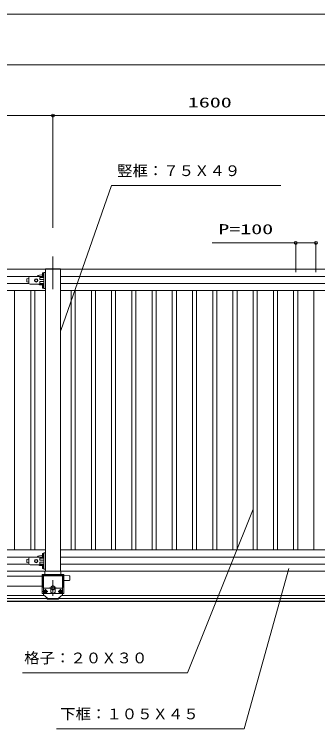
# Model space of a CAD drawing. Units: millimetres, scale not verified. Extents: x -41262 to 41888, y -7064 to 7244.
# Drawn here: x 8432 to 9932, y -890 to 2649 of the extents above; entities that cross this region are included whole.
import ezdxf
from ezdxf.enums import TextEntityAlignment as Align

# ---------------------------------------------------------------- set-up
doc = ezdxf.new("R2010")
doc.units = ezdxf.units.MM
doc.header["$LTSCALE"] = 29
doc.linetypes.add('CHAIN2', pattern=[12, 9, -1, 1, -1])
doc.linetypes.add('DASHED1', pattern=[1.8, 1.2, -0.6])
doc.layers.add('0-0_0', color=7, linetype='Continuous', lineweight=9)
doc.layers.add('0-1_USER1', color=7, linetype='Continuous', lineweight=9)
doc.styles.add('ＭＳ ゴシック', font='')
doc.styles.get('ＭＳ ゴシック').set_extended_font_data('MS Gothic')

msp = doc.modelspace()

# ---------------------------------------------------------------- linework, layer by layer
at = {"layer": '0-0_0'}
for p, q in [((8578.97, 1349.62), (8509.99, 1349.62)), ((8578.97, 1345.62), (8558.97, 1345.62)), ((8558.97, 1335.62), (8558.97, 1345.62)), ((8571.25, 1354.85), (8571.25, 1366.39)), ((8572.31, 1368.32), (8576.58, 1368.32)), ((8572.31, 1364.47), (8576.58, 1364.47)), ((8572.31, 1356.77), (8576.58, 1356.77)), ((8572.31, 1352.92), (8576.58, 1352.92)), ((8576.58, 1368.75), (8576.58, 1368.32)), ((8577.78, 1368.75), (8576.58, 1368.75)), ((8576.58, 1352.92), (8576.58, 1368.32)), ((8576.58, 1364.62), (8578.97, 1364.62)), ((8576.58, 1356.62), (8578.97, 1356.62)), ((8576.58, 1352.49), (8576.58, 1352.92)), ((8576.58, 1352.49), (8577.78, 1352.49)), ((8577.78, 1351.95), (8577.78, 1369.29)), ((8578.97, 1351.95), (8577.78, 1351.95)), ((8578.97, 1370.62), (8585.97, 1370.62)), ((8578.97, 1290.62), (8578.97, 1370.62)), ((8505.1, 1315.62), (7060.97, 1315.62)), ((8504.99, 1339.55), (8494.99, 1338.19)), ((8494.99, 1338.06), (8494.99, 1338.21)), ((8494.99, 1322.94), (8494.99, 1338.06)), ((8494.99, 1336.56), (8494.99, 1335.06)), ((8505.07, 1321.56), (8494.99, 1322.94)), ((8504.99, 1316.62), (8504.99, 1344.62)), ((8504.99, 1339.55), (8504.99, 1321.69)), ((8578.97, 1311.62), (8509.99, 1311.62)), ((8533.99, 1334.37), (8540.49, 1338.13)), ((8540.49, 1338.13), (8546.99, 1334.37)), ((8546.99, 1326.87), (8540.49, 1323.11)), ((8546.99, 1334.37), (8546.99, 1326.87)), ((8578.97, 1335.62), (8558.97, 1335.62)), ((8578.97, 1325.62), (8558.97, 1325.62)), ((8577.78, 1291.95), (8577.78, 1309.29)), ((10105.1, 1315.62), (8660.97, 1315.62)), ((8571.25, 1294.85), (8571.25, 1306.39)), ((8572.31, 1308.32), (8576.58, 1308.32)), ((8572.31, 1304.47), (8576.58, 1304.47)), ((8572.31, 1296.77), (8576.58, 1296.77)), ((8572.31, 1292.92), (8576.58, 1292.92)), ((8576.58, 1308.75), (8576.58, 1308.32)), ((8577.78, 1308.75), (8576.58, 1308.75)), ((8576.58, 1292.92), (8576.58, 1308.32)), ((8576.58, 1304.62), (8578.97, 1304.62)), ((8576.58, 1296.62), (8578.97, 1296.62)), ((8576.58, 1292.49), (8576.58, 1292.92)), ((8576.58, 1292.49), (8577.78, 1292.49)), ((8578.97, 1291.95), (8577.78, 1291.95)), ((8578.97, 1290.62), (8585.97, 1290.62)), ((8571.25, -35.13), (8571.25, -23.58)), ((8572.31, -21.66), (8576.58, -21.66)), ((8572.31, -25.51), (8576.58, -25.51)), ((8572.31, -33.2), (8576.58, -33.2)), ((8576.58, -21.22), (8576.58, -21.66)), ((8577.78, -21.22), (8576.58, -21.22)), ((8576.58, -37.05), (8576.58, -21.66)), ((8576.58, -25.35), (8578.97, -25.35)), ((8576.58, -33.35), (8578.97, -33.35)), ((8577.78, -38.02), (8577.78, -20.69)), ((8578.97, -19.35), (8585.97, -19.35)), ((8578.97, -99.35), (8578.97, -19.35)), ((8504.99, -50.42), (8494.99, -51.79)), ((8494.99, -51.91), (8494.99, -51.76)), ((8494.99, -67.04), (8494.99, -51.91)), ((8494.99, -53.41), (8494.99, -54.91)), ((8505.07, -68.41), (8494.99, -67.04)), ((8504.99, -73.35), (8504.99, -45.35)), ((8504.99, -50.42), (8504.99, -68.29)), ((8578.97, -40.35), (8509.99, -40.35)), ((8533.99, -55.6), (8540.49, -51.85)), ((8540.49, -51.85), (8546.99, -55.6)), ((8546.99, -63.11), (8540.49, -66.86)), ((8546.99, -55.6), (8546.99, -63.11)), ((8578.97, -44.35), (8558.97, -44.35)), ((8558.97, -54.35), (8558.97, -44.35)), ((8578.97, -54.35), (8558.97, -54.35)), ((8578.97, -64.35), (8558.97, -64.35)), ((8572.31, -37.05), (8576.58, -37.05)), ((8576.58, -37.49), (8576.58, -37.05)), ((8576.58, -37.49), (8577.78, -37.49)), ((8578.97, -38.02), (8577.78, -38.02)), ((8505.1, -74.35), (7060.97, -74.35)), ((8578.97, -78.35), (8509.99, -78.35)), ((8571.25, -95.13), (8571.25, -83.58)), ((8572.31, -81.66), (8576.58, -81.66)), ((8572.31, -85.51), (8576.58, -85.51)), ((8572.31, -93.2), (8576.58, -93.2)), ((8572.31, -97.05), (8576.58, -97.05)), ((8576.58, -81.22), (8576.58, -81.66)), ((8577.78, -81.22), (8576.58, -81.22)), ((8576.58, -97.05), (8576.58, -81.66)), ((8576.58, -85.35), (8578.97, -85.35)), ((8576.58, -93.35), (8578.97, -93.35)), ((8576.58, -97.49), (8576.58, -97.05)), ((8576.58, -97.49), (8577.78, -97.49)), ((8577.78, -98.02), (8577.78, -80.69)), ((8578.97, -98.02), (8577.78, -98.02)), ((8578.97, -99.35), (8585.97, -99.35)), ((10105.1, -74.35), (8660.97, -74.35)), ((8575.97, -226.35), (8575.97, -196.35)), ((8612.47, -194.35), (8577.97, -194.35)), ((8579.47, -213.91), (8579.47, -206.4)), ((8581.47, -213.15), (8581.47, -207.15)), ((8590.47, -213.15), (8590.47, -207.15)), ((8592.47, -206.4), (8592.47, -213.91)), ((8612.47, -194.35), (8612.47, -209.35)), ((8634.47, -194.35), (8668.97, -194.35)), ((8634.47, -194.35), (8634.47, -209.35)), ((8660.97, -202.65), (8654.47, -206.4)), ((8654.47, -206.4), (8654.47, -213.91)), ((8656.47, -213.15), (8656.47, -207.15)), ((8667.47, -206.4), (8660.97, -202.65)), ((8665.47, -213.15), (8665.47, -207.15)), ((8670.97, -226.35), (8670.97, -196.35)), ((8575.97, -226.35), (8598.47, -244.35)), ((8585.97, -217.66), (8579.47, -213.91)), ((8592.47, -213.91), (8585.97, -217.66)), ((8595.47, -244.35), (8595.47, -247.35)), ((8595.47, -244.35), (8651.47, -244.35)), ((8595.47, -247.35), (8651.47, -247.35)), ((8670.97, -226.35), (8648.47, -244.35)), ((8651.47, -244.35), (8651.47, -247.35)), ((8654.47, -213.91), (8660.97, -217.66))]:
    msp.add_line(p, q, dxfattribs=at)
at = {"layer": '0-0_0', "linetype": 'CHAIN2'}
for p, q in [((8574.23, -210.15), (8597.71, -210.15)), ((8585.97, -198.41), (8585.97, -221.89)), ((8672.71, -210.15), (8649.23, -210.15)), ((8660.98, -198.41), (8660.98, -221.89))]:
    msp.add_line(p, q, dxfattribs=at)
at = {"layer": '0-0_0', "linetype": 'DASHED1'}
for p, q in [((8598.47, -244.35), (8598.47, -247.35)), ((8648.47, -244.35), (8648.47, -247.35))]:
    msp.add_line(p, q, dxfattribs=at)
at = {"layer": '0-0_0'}
for points in [[(8577.78, 1369.29), (8578.97, 1369.29), (8578.97, 1351.95)], [(8540.49, 1323.11), (8533.99, 1326.87), (8533.99, 1334.37)], [(8578.97, 1315.68), (8558.97, 1315.68), (8558.97, 1325.62)], [(8577.78, 1309.29), (8578.97, 1309.29), (8578.97, 1291.95)], [(8577.78, -20.69), (8578.97, -20.69), (8578.97, -38.02)], [(8540.49, -66.86), (8533.99, -63.11), (8533.99, -55.6)], [(8578.97, -74.29), (8558.97, -74.29), (8558.97, -64.35)], [(8577.78, -80.69), (8578.97, -80.69), (8578.97, -98.02)], [(8579.47, -206.4), (8585.97, -202.65), (8592.47, -206.4)], [(8660.97, -217.66), (8667.47, -213.91), (8667.47, -206.4)]]:
    msp.add_lwpolyline(points, dxfattribs=at)
for centre, radius in [((8540.49, 1330.62), 8.5), ((8540.49, 1330.62), 6.25), ((8540.49, -59.35), 8.5), ((8540.49, -59.35), 6.25), ((8585.97, -210.15), 8.5), ((8585.97, -210.15), 6.25), ((8660.97, -210.15), 8.5), ((8660.97, -210.15), 6.25)]:
    msp.add_circle(centre, radius, dxfattribs=at)
at = {"layer": '0-0_0', "linetype": 'DASHED1'}
for centre in [(8585.97, -210.15), (8660.97, -210.15)]:
    msp.add_circle(centre, 4, dxfattribs=at)
at = {"layer": '0-0_0'}
for centre, radius, start, end in [((8509.99, 1344.62), 5, 90, 180), ((8562.47, 1333.15), 24.5, 69.00561, 134.50749), ((8573.52, 1366.39), 2.27, 122.00463, 237.99537), ((8578.73, 1360.62), 7.48, 149.0209, 210.9791), ((8573.52, 1354.85), 2.27, 122.00463, 237.99537), ((8509.99, 1316.62), 5, 180, 270), ((8562.47, 1333.15), 24.5, 241.4833, 298.5167), ((8573.52, 1306.39), 2.27, 122.00463, 237.99537), ((8578.73, 1300.62), 7.48, 149.0209, 210.9791), ((8573.52, 1294.85), 2.27, 122.00463, 237.99537), ((8562.47, -56.83), 24.5, 69.00561, 134.50749), ((8573.52, -23.58), 2.27, 122.00463, 237.99537), ((8578.73, -29.35), 7.48, 149.0209, 210.9791), ((8573.52, -35.13), 2.27, 122.00463, 237.99537), ((8509.99, -45.35), 5, 90, 180), ((8509.99, -73.35), 5, 180, 270), ((8562.47, -56.83), 24.5, 241.4833, 298.5167), ((8573.52, -83.58), 2.27, 122.00463, 237.99537), ((8578.73, -89.35), 7.48, 149.0209, 210.9791), ((8573.52, -95.13), 2.27, 122.00463, 237.99537), ((8577.97, -196.35), 2, 90, 180), ((8585.97, -207.15), 4.5, 0, 180), ((8623.47, -209.35), 11, 180, 0), ((8660.97, -207.15), 4.5, 0, 180), ((8668.97, -196.35), 2, 0, 90), ((8585.97, -213.15), 4.5, 180, 0), ((8660.97, -213.15), 4.5, 180, 0)]:
    msp.add_arc(centre, radius, start, end, dxfattribs=at)
at = {"layer": '0-1_USER1'}
for p, q in [((14702.97, 2648.73), (6902.97, 2648.73)), ((14874.49, 2398.01), (6902.97, 2398.01)), ((8623.47, 2147.29), (7023.47, 2147.29)), ((8623.47, 2147.29), (8623.47, 1590.67)), ((10223.47, 2147.29), (8623.47, 2147.29)), ((8913.2, 1800.71), (8661.97, 1083.2)), ((8913.2, 1800.71), (9749.51, 1800.71)), ((9923.47, 1516.61), (9409.92, 1516.61)), ((9823.47, 1516.61), (9823.47, 1371.48)), ((9923.47, 1516.61), (9923.47, 1371.48)), ((6985.97, 1385.65), (8585.97, 1385.65)), ((8585.97, 1388.19), (8585.97, 1385.65)), ((8660.97, 1385.65), (8660.97, -109.33)), ((8661.16, 1385.65), (10185.97, 1385.65)), ((8545.3, 1350.62), (7060.97, 1350.62)), ((10145.3, 1350.62), (8660.97, 1350.62)), ((7060.97, 1280.65), (8585.97, 1280.65)), ((8433.47, 1280.65), (8433.47, -4.33)), ((8513.47, 1280.65), (8513.47, -4.33)), ((8533.47, 1280.65), (8533.47, -4.33)), ((8660.97, 1280.65), (10185.97, 1280.65)), ((8713.47, 1280.65), (8713.47, -4.33)), ((8733.47, 1280.65), (8733.47, -4.33)), ((8813.47, 1280.65), (8813.47, -4.33)), ((8833.47, 1280.65), (8833.47, -4.33)), ((8913.47, 1280.65), (8913.47, -4.33)), ((8933.47, 1280.65), (8933.47, -4.33)), ((9013.47, 1280.65), (9013.47, -4.33)), ((9033.47, 1280.65), (9033.47, -4.33)), ((9113.47, 1280.65), (9113.47, -4.33)), ((9133.47, 1280.65), (9133.47, -4.33)), ((9213.47, 1280.65), (9213.47, -4.33)), ((9233.47, 1280.65), (9233.47, -4.33)), ((9313.47, 1280.65), (9313.47, -4.33)), ((9333.47, 1280.65), (9333.47, -4.33)), ((9413.47, 1280.65), (9413.47, -4.33)), ((9433.47, 1280.65), (9433.47, -4.33)), ((9513.47, 1280.65), (9513.47, -4.33)), ((9533.47, 1280.65), (9533.47, -4.33)), ((9613.47, 1280.65), (9613.47, -4.33)), ((9633.47, 1280.65), (9633.47, -4.33)), ((9713.47, 1280.65), (9713.47, -4.33)), ((9733.47, 1280.65), (9733.47, -4.33)), ((9813.47, 1280.65), (9813.47, -4.33)), ((9833.47, 1280.65), (9833.47, -4.33)), ((9913.47, 1280.65), (9913.47, -4.33)), ((9288.53, -612.54), (9613.47, 197.61)), ((8585.97, -4.33), (7060.97, -4.33)), ((8660.97, -4.33), (10185.97, -4.33)), ((8545.3, -39.35), (7060.97, -39.35)), ((10145.3, -39.35), (8660.97, -39.35)), ((9568.92, -889.75), (9789.21, -96.35)), ((7060.97, -109.33), (14785.97, -109.33)), ((7074.49, -133.42), (8572.45, -133.42)), ((8572.45, -131.85), (8572.45, -188.83)), ((8671.49, -128.85), (8575.45, -128.85)), ((8575.45, -131.85), (8671.49, -131.85)), ((8575.45, -131.85), (8575.45, -188.83)), ((8575.97, -131.85), (8575.97, -196.35)), ((8583.97, -110.33), (8583.97, -128.85)), ((8584.97, -109.33), (8661.97, -109.33)), ((8585.97, -109.33), (8660.97, -109.33)), ((8662.97, -110.33), (8662.97, -128.85)), ((8670.97, -131.85), (8670.97, -196.35)), ((8671.49, -131.85), (8671.49, -188.83)), ((8674.49, -131.85), (8674.49, -188.83)), ((8674.49, -136.08), (8674.49, -147.63)), ((8677.49, -125.85), (8677.49, -219.35)), ((8706.47, -134.26), (8706.47, -153.4)), ((8674.49, -173.08), (8674.49, -184.61)), ((8705.04, -154.9), (8676.47, -156.33)), ((7074.49, -183.42), (8572.45, -183.42)), ((8572.45, -188.83), (8575.45, -188.83)), ((8613.94, -186.35), (8623.47, -180.85)), ((8613.94, -197.35), (8613.94, -186.35)), ((8623.47, -202.85), (8613.94, -197.35)), ((8623.47, -180.85), (8632.99, -186.35)), ((8632.99, -197.35), (8623.47, -202.85)), ((8632.99, -186.35), (8632.99, -197.35)), ((8674.49, -188.83), (8671.49, -188.83)), ((17348.04, -244.35), (6947.97, -244.35)), ((7067.22, -229.35), (8579.72, -229.35)), ((8637.47, -219.35), (8609.47, -219.35)), ((8667.22, -229.35), (10179.72, -229.35)), ((6947.97, -257.65), (17348.04, -257.65)), ((6947.97, -259.65), (17344.59, -259.65)), ((8472.68, -612.54), (9288.53, -612.54)), ((8641.64, -889.75), (9568.92, -889.75))]:
    msp.add_line(p, q, dxfattribs=at)
at = {"layer": '0-1_USER1', "linetype": 'CHAIN2'}
for p, q in [((8623.47, 1286.65), (8623.47, 1449.3)), ((8623.47, -232.35), (8623.47, -154.34)), ((8606.66, -191.85), (8639.99, -191.85))]:
    msp.add_line(p, q, dxfattribs=at)
at = {"layer": '0-1_USER1'}
for points in [[(8585.97, 1388.19), (8660.97, 1388.19), (8660.97, 1385.65)], [(8661.16, 1385.65), (8585.97, 1385.65), (8585.97, -109.33)], [(8677.49, -125.85), (8569.45, -125.85), (8569.45, -219.35), (8677.49, -219.35)], [(8676.47, -156.33), (8676.47, -131.33), (8705.04, -132.76)]]:
    msp.add_lwpolyline(points, dxfattribs=at)
msp.add_circle((8623.47, -191.85), 9.53, dxfattribs=at)
for centre, radius, start, end in [((8623.47, 2147.29), 7.5, 0, 180), ((8623.47, 2147.29), 7.5, 180, 0), ((9823.47, 1516.61), 7.5, 0, 180), ((9923.47, 1516.61), 7.5, 0, 180), ((9823.47, 1516.61), 7.5, 180, 0), ((9923.47, 1516.61), 7.5, 180, 0), ((8575.45, -131.85), 3, 90, 180), ((8584.97, -110.33), 1, 90, 180), ((8661.97, -110.33), 1, 0, 90), ((8671.49, -131.85), 3, 0, 90), ((8704.97, -134.26), 1.5, 0, 87.13759), ((8704.97, -153.4), 1.5, 272.86241, 0)]:
    msp.add_arc(centre, radius, start, end, dxfattribs=at)

# ---------------------------------------------------------------- texts
at = {"layer": '0-1_USER1', "style": 'ＭＳ ゴシック'}
for s, height, width, p in [('1600', 49.82, 1.6, (9290.44, 2172.12)), ('竪框：７５Ｘ４９', 53.14, 1.05, (8940.74, 1831.48)), ('P=100', 49.82, 1.6, (9441.04, 1544.59)), ('格子：２０Ｘ３０', 53.14, 1.05, (8481.32, -581.77)), ('下框：１０５Ｘ４５', 53.14, 1.05, (8659.21, -858.98))]:
    msp.add_text(s, height=height, dxfattribs=dict(at, width=width)).set_placement(p, align=Align.BOTTOM_LEFT)

doc.saveas('drawing.dxf')
